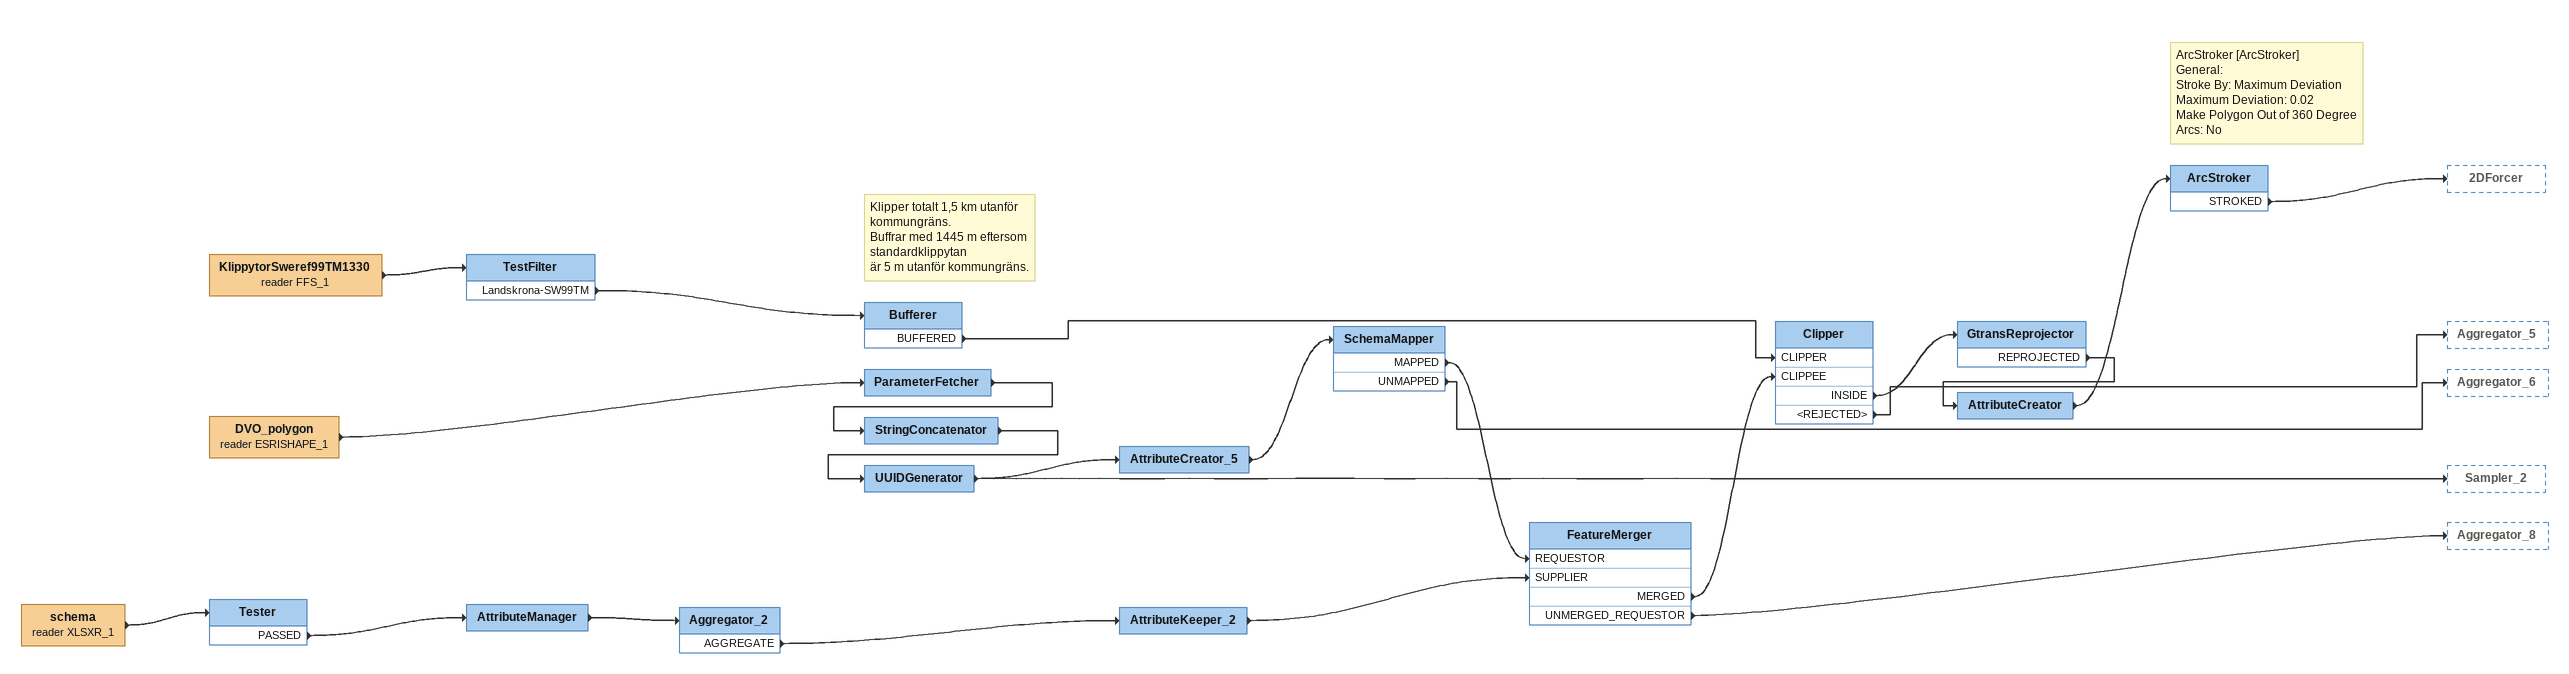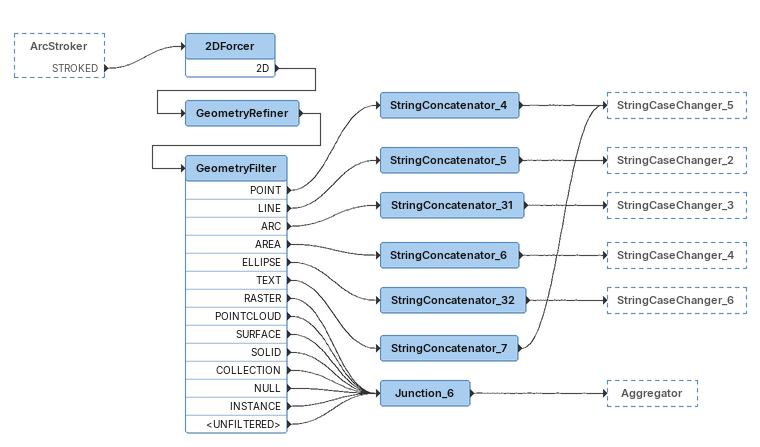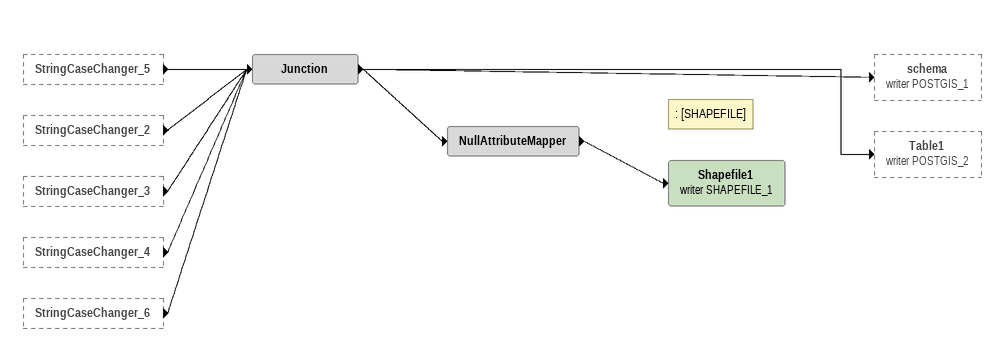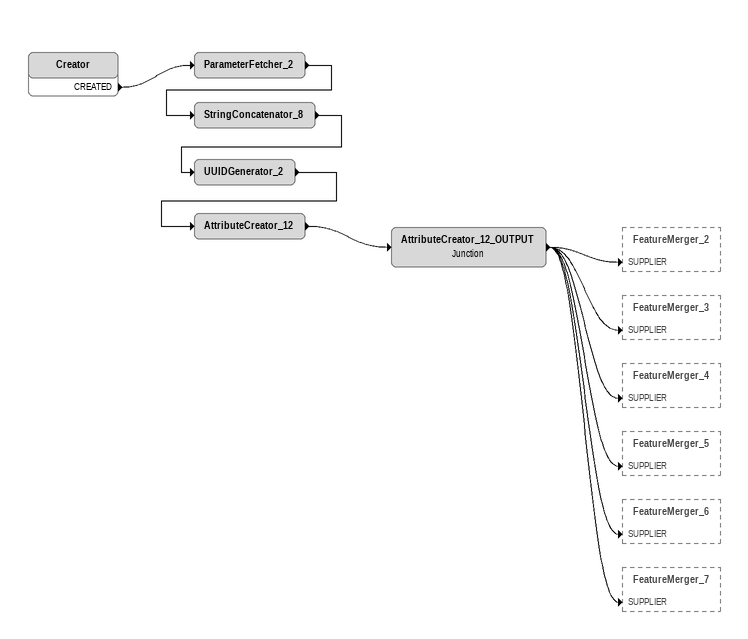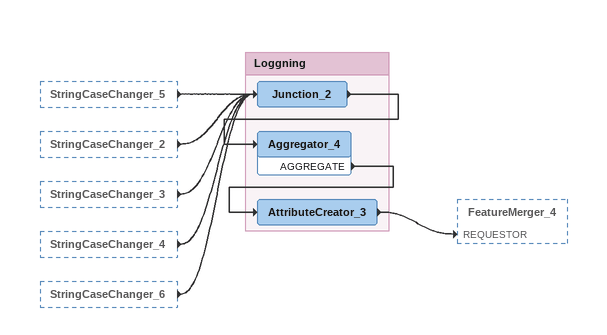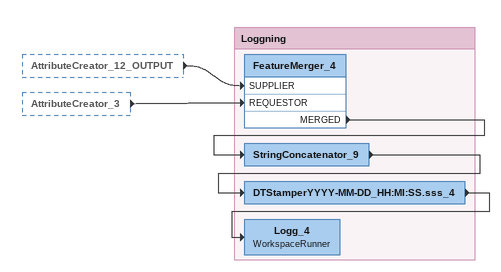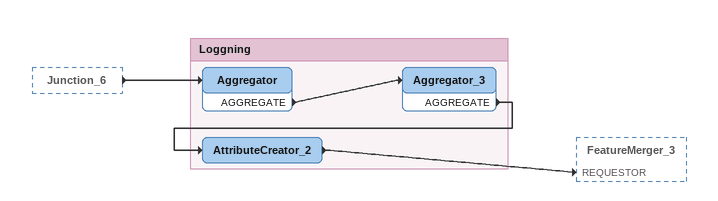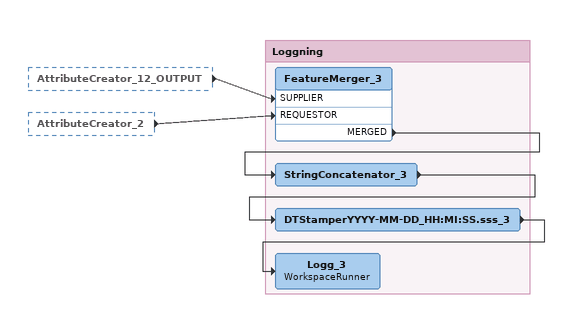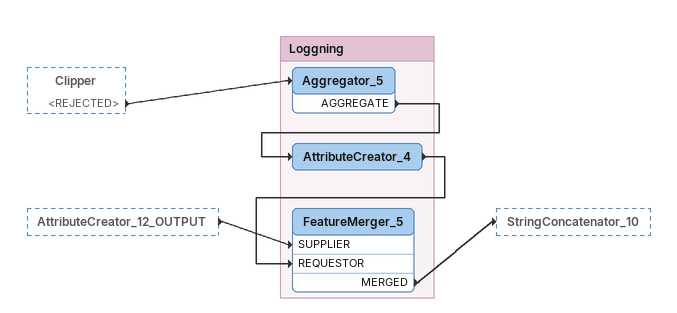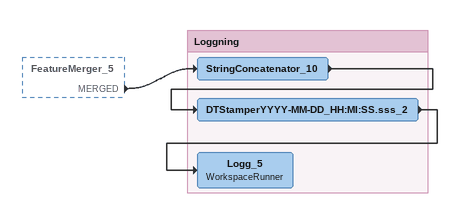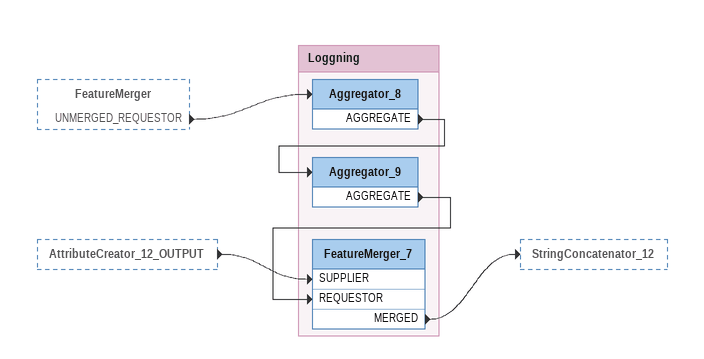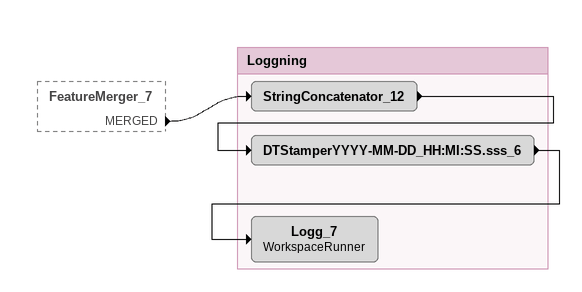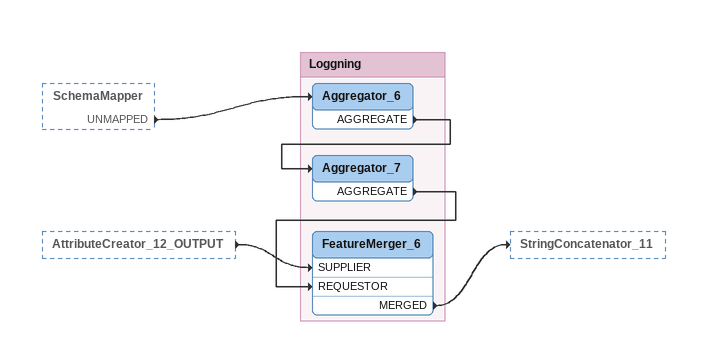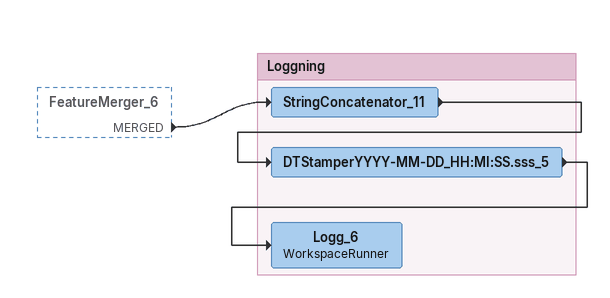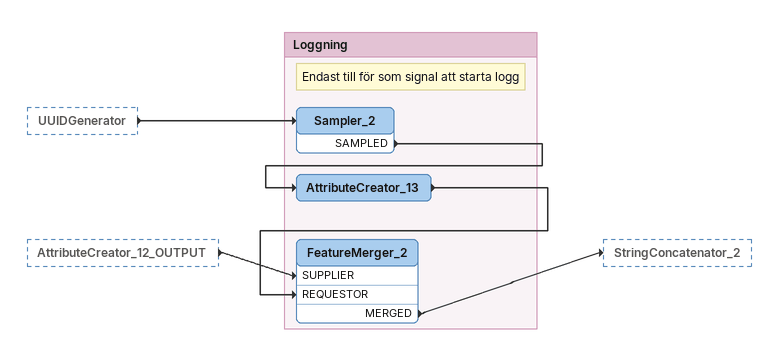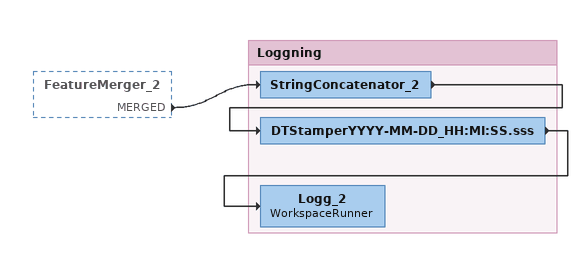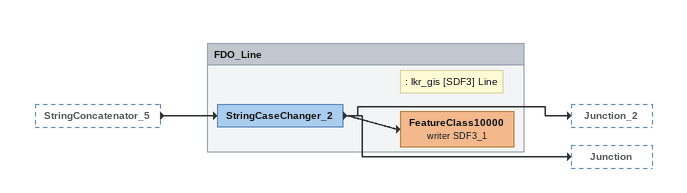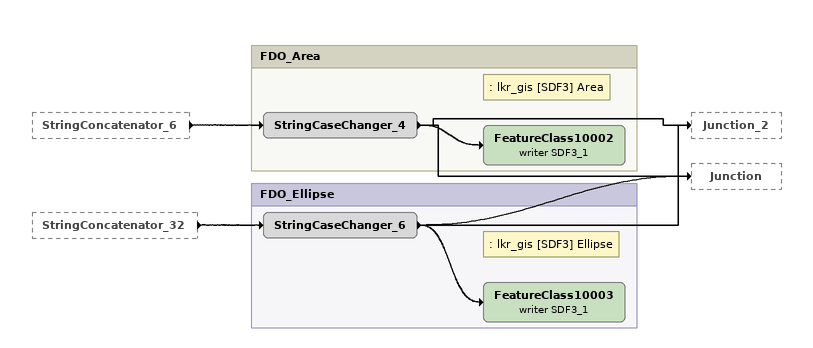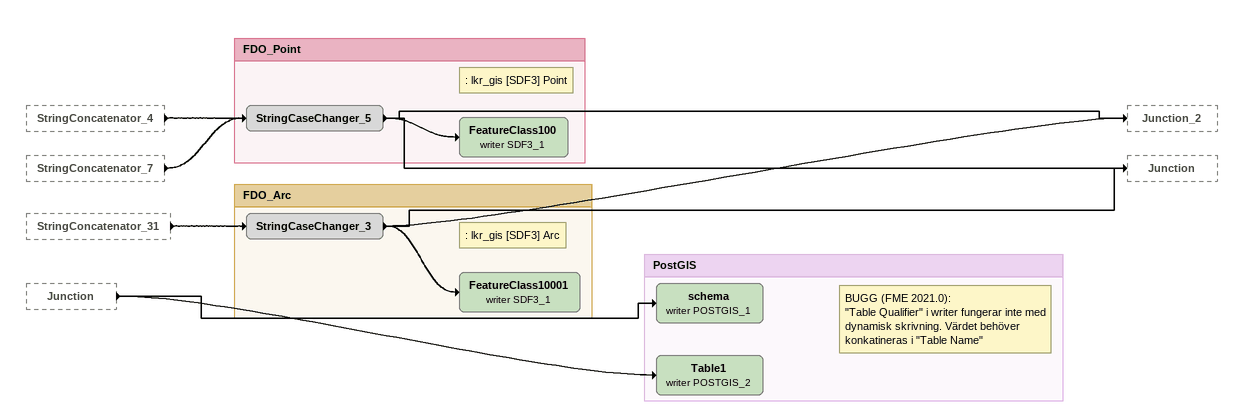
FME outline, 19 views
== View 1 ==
schema (reader XLSXR_1)
    -> Tester
Tester
    PASSED -> AttributeManager
AttributeManager
    -> Aggregator_2
Aggregator_2
    AGGREGATE -> AttributeKeeper_2
AttributeKeeper_2
    -> FeatureMerger [SUPPLIER]
KlippytorSweref99TM1330 (reader FFS_1)
    -> TestFilter
TestFilter
    Landskrona-SW99TM -> Bufferer
Note: Klipper totalt 1,5 km utanför kommungräns. / Buffrar med 1445 m eftersom standardklippytan / är 5 m utanför kommungräns.
Bufferer
    BUFFERED -> Clipper [CLIPPER]
DVO_polygon (reader ESRISHAPE_1)
    -> ParameterFetcher
ParameterFetcher
    -> StringConcatenator
StringConcatenator
    -> UUIDGenerator
UUIDGenerator
    -> AttributeCreator_5
    -> Sampler_2
AttributeCreator_5
    -> SchemaMapper
SchemaMapper
    MAPPED -> FeatureMerger [REQUESTOR]
    UNMAPPED -> Aggregator_6
FeatureMerger
    MERGED -> Clipper [CLIPPEE]
    UNMERGED_REQUESTOR -> Aggregator_8
Clipper
    INSIDE -> GtransReprojector
    <REJECTED> -> Aggregator_5
GtransReprojector
    REPROJECTED -> AttributeCreator
AttributeCreator
    -> ArcStroker
Note: ArcStroker [ArcStroker] / General: / Stroke By: Maximum Deviation / Maximum Deviation: 0.02 / Make Polygon Out of 360 Degree Arcs: No
ArcStroker
    STROKED -> 2DForcer

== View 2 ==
ArcStroker [outside]
    STROKED -> 2DForcer
2DForcer
    2D -> GeometryRefiner
GeometryRefiner
    -> GeometryFilter
GeometryFilter
    POINT -> StringConcatenator_4
    LINE -> StringConcatenator_5
    ARC -> StringConcatenator_31
    AREA -> StringConcatenator_6
    ELLIPSE -> StringConcatenator_32
    TEXT -> StringConcatenator_7
    RASTER -> Junction_6
    POINTCLOUD -> Junction_6
    SURFACE -> Junction_6
    SOLID -> Junction_6
    COLLECTION -> Junction_6
    NULL -> Junction_6
    INSTANCE -> Junction_6
    <UNFILTERED> -> Junction_6
StringConcatenator_4
    -> StringCaseChanger_5
StringConcatenator_5
    -> StringCaseChanger_2
StringConcatenator_31
    -> StringCaseChanger_3
StringConcatenator_6
    -> StringCaseChanger_4
StringConcatenator_32
    -> StringCaseChanger_6
StringConcatenator_7
    -> StringCaseChanger_5
Junction_6
    -> Aggregator

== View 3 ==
StringCaseChanger_5 [outside]
    -> Junction
StringCaseChanger_2 [outside]
    -> Junction
StringCaseChanger_3 [outside]
    -> Junction
StringCaseChanger_4 [outside]
    -> Junction
StringCaseChanger_6 [outside]
    -> Junction
Junction
    -> schema (writer POSTGIS_1)
    -> Table1 (writer POSTGIS_2)
    -> NullAttributeMapper
NullAttributeMapper
    -> Shapefile1 (writer SHAPEFILE_1)
Note: : [SHAPEFILE]
Shapefile1 (writer SHAPEFILE_1)

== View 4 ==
Creator
    CREATED -> ParameterFetcher_2
ParameterFetcher_2
    -> StringConcatenator_8
StringConcatenator_8
    -> UUIDGenerator_2
UUIDGenerator_2
    -> AttributeCreator_12
AttributeCreator_12
    -> AttributeCreator_12_OUTPUT
AttributeCreator_12_OUTPUT: Junction
    -> FeatureMerger_2 [SUPPLIER]
    -> FeatureMerger_3 [SUPPLIER]
    -> FeatureMerger_4 [SUPPLIER]
    -> FeatureMerger_5 [SUPPLIER]
    -> FeatureMerger_6 [SUPPLIER]
    -> FeatureMerger_7 [SUPPLIER]

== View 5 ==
StringCaseChanger_5 [outside]
    -> Junction_2
StringCaseChanger_2 [outside]
    -> Junction_2
StringCaseChanger_3 [outside]
    -> Junction_2
StringCaseChanger_4 [outside]
    -> Junction_2
StringCaseChanger_6 [outside]
    -> Junction_2

Bookmark: Loggning
Junction_2
    -> Aggregator_4
Aggregator_4
    AGGREGATE -> AttributeCreator_3
AttributeCreator_3
    -> FeatureMerger_4 [REQUESTOR]

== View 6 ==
AttributeCreator_12_OUTPUT [outside]
    -> FeatureMerger_4 [SUPPLIER]
AttributeCreator_3 [outside]
    -> FeatureMerger_4 [REQUESTOR]

Bookmark: Loggning
FeatureMerger_4
    MERGED -> StringConcatenator_9
StringConcatenator_9
    -> DTStamperYYYY-MM-DD_HH:MI:SS.sss_4
DTStamperYYYY-MM-DD_HH:MI:SS.sss_4
    -> Logg_4
Logg_4: WorkspaceRunner

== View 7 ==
Junction_6 [outside]
    -> Aggregator

Bookmark: Loggning
Aggregator
    AGGREGATE -> Aggregator_3
Aggregator_3
    AGGREGATE -> AttributeCreator_2
AttributeCreator_2
    -> FeatureMerger_3 [REQUESTOR]

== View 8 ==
AttributeCreator_12_OUTPUT [outside]
    -> FeatureMerger_3 [SUPPLIER]
AttributeCreator_2 [outside]
    -> FeatureMerger_3 [REQUESTOR]

Bookmark: Loggning
FeatureMerger_3
    MERGED -> StringConcatenator_3
StringConcatenator_3
    -> DTStamperYYYY-MM-DD_HH:MI:SS.sss_3
DTStamperYYYY-MM-DD_HH:MI:SS.sss_3
    -> Logg_3
Logg_3: WorkspaceRunner

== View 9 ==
Clipper [outside]
    <REJECTED> -> Aggregator_5
AttributeCreator_12_OUTPUT [outside]
    -> FeatureMerger_5 [SUPPLIER]

Bookmark: Loggning
Aggregator_5
    AGGREGATE -> AttributeCreator_4
AttributeCreator_4
    -> FeatureMerger_5 [REQUESTOR]
FeatureMerger_5
    MERGED -> StringConcatenator_10

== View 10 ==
FeatureMerger_5 [outside]
    MERGED -> StringConcatenator_10

Bookmark: Loggning
StringConcatenator_10
    -> DTStamperYYYY-MM-DD_HH:MI:SS.sss_2
DTStamperYYYY-MM-DD_HH:MI:SS.sss_2
    -> Logg_5
Logg_5: WorkspaceRunner

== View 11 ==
FeatureMerger [outside]
    UNMERGED_REQUESTOR -> Aggregator_8
AttributeCreator_12_OUTPUT [outside]
    -> FeatureMerger_7 [SUPPLIER]

Bookmark: Loggning
Aggregator_8
    AGGREGATE -> Aggregator_9
Aggregator_9
    AGGREGATE -> FeatureMerger_7 [REQUESTOR]
FeatureMerger_7
    MERGED -> StringConcatenator_12

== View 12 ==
FeatureMerger_7 [outside]
    MERGED -> StringConcatenator_12

Bookmark: Loggning
StringConcatenator_12
    -> DTStamperYYYY-MM-DD_HH:MI:SS.sss_6
DTStamperYYYY-MM-DD_HH:MI:SS.sss_6
    -> Logg_7
Logg_7: WorkspaceRunner

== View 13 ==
SchemaMapper [outside]
    UNMAPPED -> Aggregator_6
AttributeCreator_12_OUTPUT [outside]
    -> FeatureMerger_6 [SUPPLIER]

Bookmark: Loggning
Aggregator_6
    AGGREGATE -> Aggregator_7
Aggregator_7
    AGGREGATE -> FeatureMerger_6 [REQUESTOR]
FeatureMerger_6
    MERGED -> StringConcatenator_11

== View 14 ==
FeatureMerger_6 [outside]
    MERGED -> StringConcatenator_11

Bookmark: Loggning
StringConcatenator_11
    -> DTStamperYYYY-MM-DD_HH:MI:SS.sss_5
DTStamperYYYY-MM-DD_HH:MI:SS.sss_5
    -> Logg_6
Logg_6: WorkspaceRunner

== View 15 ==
UUIDGenerator [outside]
    -> Sampler_2
AttributeCreator_12_OUTPUT [outside]
    -> FeatureMerger_2 [SUPPLIER]

Bookmark: Loggning
Note: Endast till för som signal att starta logg
Sampler_2
    SAMPLED -> AttributeCreator_13
AttributeCreator_13
    -> FeatureMerger_2 [REQUESTOR]
FeatureMerger_2
    MERGED -> StringConcatenator_2

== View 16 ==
FeatureMerger_2 [outside]
    MERGED -> StringConcatenator_2

Bookmark: Loggning
StringConcatenator_2
    -> DTStamperYYYY-MM-DD_HH:MI:SS.sss
DTStamperYYYY-MM-DD_HH:MI:SS.sss
    -> Logg_2
Logg_2: WorkspaceRunner

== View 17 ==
StringConcatenator_5 [outside]
    -> StringCaseChanger_2

Bookmark: FDO_Line
StringCaseChanger_2
    -> FeatureClass10000 (writer SDF3_1)
    -> Junction_2
    -> Junction
Note: : lkr_gis [SDF3] Line
FeatureClass10000 (writer SDF3_1)

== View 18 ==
StringConcatenator_6 [outside]
    -> StringCaseChanger_4
StringConcatenator_32 [outside]
    -> StringCaseChanger_6

Bookmark: FDO_Area
StringCaseChanger_4
    -> FeatureClass10002 (writer SDF3_1)
    -> Junction_2
    -> Junction
Note: : lkr_gis [SDF3] Area
FeatureClass10002 (writer SDF3_1)

Bookmark: FDO_Ellipse
StringCaseChanger_6
    -> FeatureClass10003 (writer SDF3_1)
    -> Junction_2
    -> Junction
Note: : lkr_gis [SDF3] Ellipse
FeatureClass10003 (writer SDF3_1)

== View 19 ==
StringConcatenator_4 [outside]
    -> StringCaseChanger_5
StringConcatenator_7 [outside]
    -> StringCaseChanger_5
StringConcatenator_31 [outside]
    -> StringCaseChanger_3
Junction [outside]
    -> schema (writer POSTGIS_1)
    -> Table1 (writer POSTGIS_2)

Bookmark: FDO_Arc
StringCaseChanger_3
    -> FeatureClass10001 (writer SDF3_1)
    -> Junction_2
    -> Junction
Note: : lkr_gis [SDF3] Arc
FeatureClass10001 (writer SDF3_1)

Bookmark: FDO_Point
StringCaseChanger_5
    -> FeatureClass100 (writer SDF3_1)
    -> Junction_2
    -> Junction
Note: : lkr_gis [SDF3] Point
FeatureClass100 (writer SDF3_1)

Bookmark: PostGIS
Note: BUGG (FME 2021.0): / "Table Qualifier" i writer fungerar inte med dynamisk skrivning. Värdet behöver konkatineras i "Table Name"
schema (writer POSTGIS_1)
Table1 (writer POSTGIS_2)
